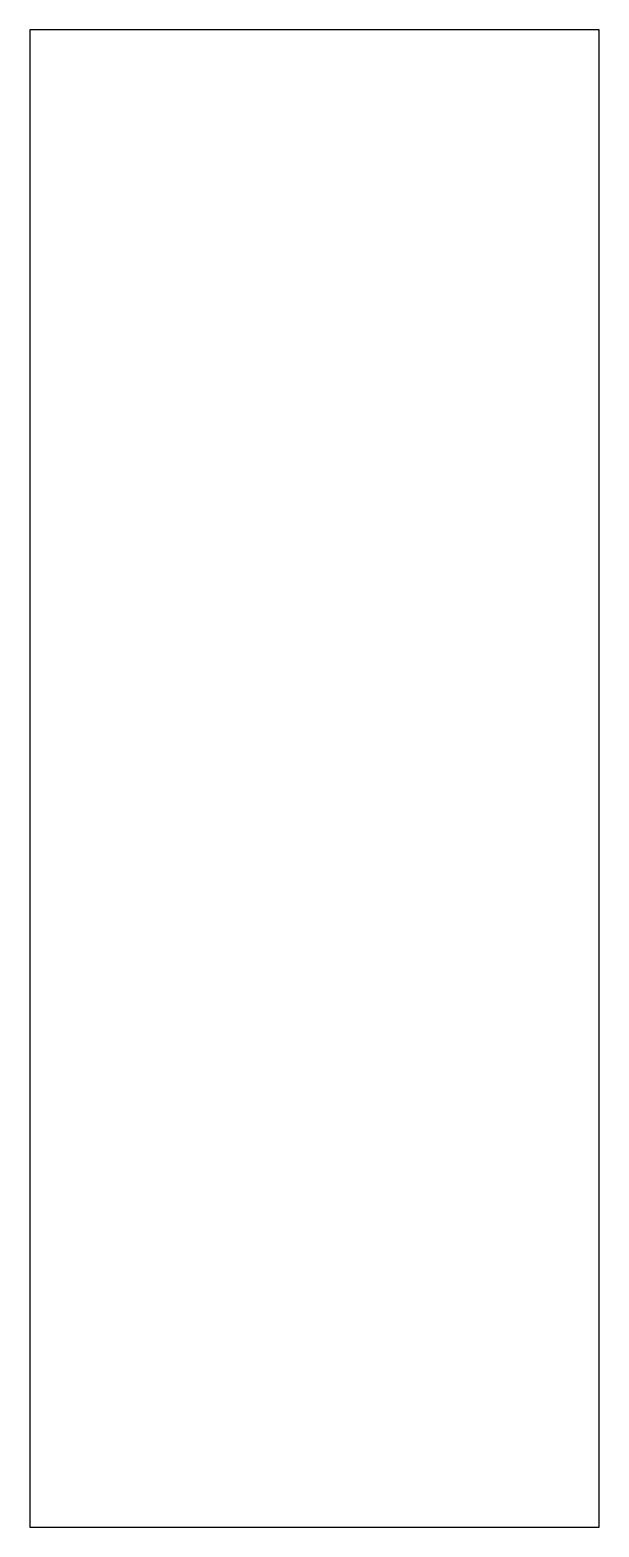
# Model space of a CAD drawing. Header units: inches. Extents: x 0 to 0.57, y 0 to 1.5.
import ezdxf

# ---------------------------------------------------------------- set-up
doc = ezdxf.new("R2010")
doc.units = ezdxf.units.IN
doc.header["$MEASUREMENT"] = 0

msp = doc.modelspace()

# ---------------------------------------------------------------- linework, layer by layer
at = {"color": 7, "linetype": 'Continuous', "lineweight": 25}
for p, q in [((0.57, 1.5), (0, 1.5)), ((0, 1.5), (0, 0)), ((0.57, 0), (0.57, 1.5)), ((0, 0), (0.57, 0))]:
    msp.add_line(p, q, dxfattribs=at)

doc.saveas('drawing.dxf')
